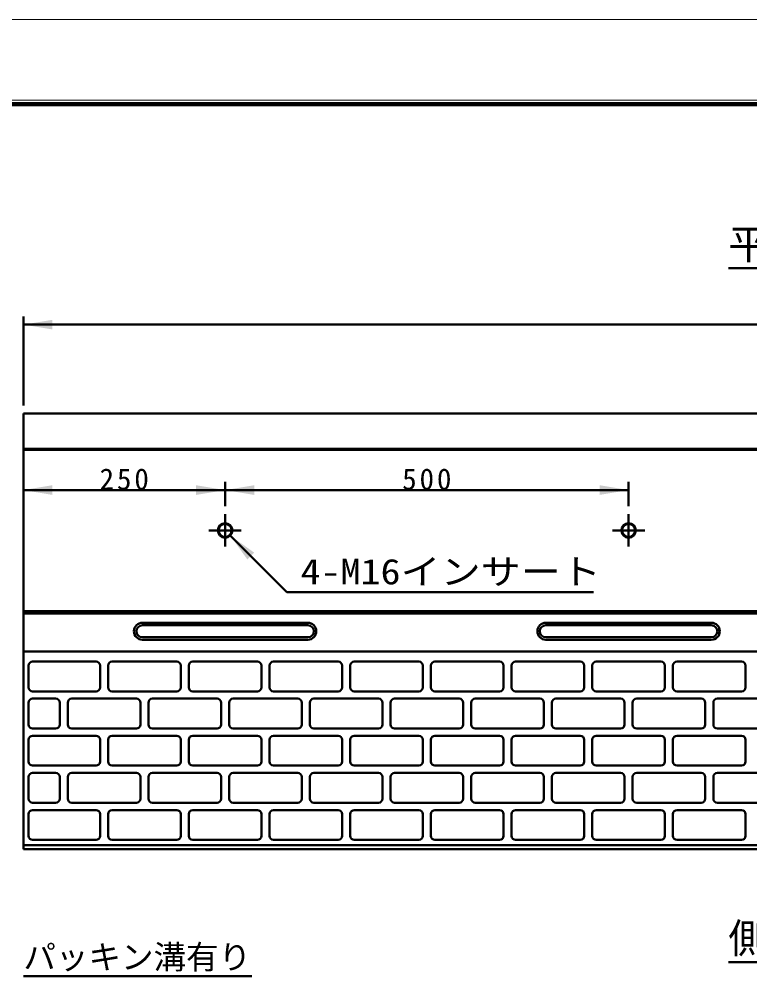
# Model space of a CAD drawing. Units: millimetres, scale not verified. Extents: x -2102 to 2102, y -1485 to 1485.
# Drawn here: x -174 to 731, y 286 to 1485 of the extents above; entities that cross this region are included whole.
import ezdxf
from ezdxf.enums import TextEntityAlignment as Align

# ---------------------------------------------------------------- set-up
doc = ezdxf.new("R2010")
doc.units = ezdxf.units.MM
doc.header["$LTSCALE"] = 5
doc.linetypes.add('LONG_DASHED_DOTTED', pattern=[15.25, 12, -1.5, 0.25, -1.5])
doc.layers.add('0-0_V-nasSTD', color=7, linetype='Continuous', lineweight=35)
doc.layers.add('0-1_0', color=7, linetype='Continuous', lineweight=50)
doc.styles.add('ＭＳ ゴシック', font='')
doc.styles.get('ＭＳ ゴシック').set_extended_font_data('MS Gothic')

msp = doc.modelspace()

# ---------------------------------------------------------------- linework, layer by layer
at = {"layer": '0-0_V-nasSTD', "lineweight": 18}
for points in [[(-2102.5, -1485), (-2102.5, 1485), (2102.5, 1485), (2102.5, -1485)], [(-2002.5, -1385), (-2002.5, 1385), (2002.5, 1385), (2002.5, -1385)]]:
    msp.add_lwpolyline(points, close=True, dxfattribs=at)
at = {"layer": '0-0_V-nasSTD', "lineweight": 100}
msp.add_lwpolyline([(1997.5, -1380), (1997.5, 1380), (-1997.5, 1380)], dxfattribs=at)
at = {"layer": '0-0_V-nasSTD'}
for points in [[(-169.238, 1106.66), (-133.238, 1100.66), (-133.238, 1112.66)], [(-169.238, 901.66), (-133.238, 895.66), (-133.238, 907.66)], [(44.762, 895.66), (44.762, 907.66), (80.762, 901.66)], [(80.762, 901.66), (116.762, 895.66), (116.762, 907.66)], [(544.762, 895.66), (544.762, 907.66), (580.762, 901.66)], [(87.126, 845.296), (108.34, 815.597), (116.825, 824.083)]]:
    msp.add_solid(points, dxfattribs=at)
at = {"layer": '0-1_0'}
for p, q in [((704.359, 1176.66), (957.166, 1176.66)), ((-169.238, 1006.66), (-169.238, 1116.66)), ((-169.238, 1106.66), (1830.762, 1106.66)), ((-169.238, 996.66), (-169.238, 456.66)), ((1830.762, 996.66), (-169.238, 996.66)), ((830.762, 952.66), (-169.238, 952.66)), ((830.762, 951.66), (-169.238, 951.66)), ((80.762, 881.66), (80.762, 911.66)), ((580.762, 881.66), (580.762, 911.66)), ((87.126, 845.296), (157.13, 775.292)), ((157.13, 775.292), (537.13, 775.292)), ((830.762, 751.66), (-169.238, 751.66)), ((830.762, 748.66), (-169.238, 748.66)), ((-21.738, 737.16), (183.262, 737.16)), ((-21.738, 734.16), (183.262, 734.16)), ((478.262, 737.16), (683.262, 737.16)), ((478.262, 734.16), (683.262, 734.16)), ((-21.738, 719.16), (183.262, 719.16)), ((-21.738, 716.16), (183.262, 716.16)), ((478.262, 719.16), (683.262, 719.16)), ((478.262, 716.16), (683.262, 716.16)), ((-169.238, 701.66), (830.762, 701.66)), ((-162.738, 657.16), (-162.738, 684.16)), ((-157.738, 689.16), (-79.238, 689.16)), ((-74.238, 684.16), (-74.238, 657.16)), ((-64.238, 657.16), (-64.238, 684.16)), ((-59.238, 689.16), (20.762, 689.16)), ((25.762, 684.16), (25.762, 657.16)), ((35.762, 657.16), (35.762, 684.16)), ((40.762, 689.16), (120.762, 689.16)), ((125.762, 684.16), (125.762, 657.16)), ((135.762, 657.16), (135.762, 684.16)), ((140.762, 689.16), (220.762, 689.16)), ((225.762, 684.16), (225.762, 657.16)), ((235.762, 657.16), (235.762, 684.16)), ((240.762, 689.16), (320.762, 689.16)), ((325.762, 684.16), (325.762, 657.16)), ((335.762, 657.16), (335.762, 684.16)), ((340.762, 689.16), (420.762, 689.16)), ((425.762, 684.16), (425.762, 657.16)), ((435.762, 657.16), (435.762, 684.16)), ((440.762, 689.16), (520.762, 689.16)), ((525.762, 684.16), (525.762, 657.16)), ((535.762, 657.16), (535.762, 684.16)), ((540.762, 689.16), (620.762, 689.16)), ((625.762, 684.16), (625.762, 657.16)), ((635.762, 657.16), (635.762, 684.16)), ((640.762, 689.16), (720.762, 689.16)), ((725.762, 684.16), (725.762, 657.16)), ((-79.238, 652.16), (-157.738, 652.16)), ((20.762, 652.16), (-59.238, 652.16)), ((120.762, 652.16), (40.762, 652.16)), ((220.762, 652.16), (140.762, 652.16)), ((320.762, 652.16), (240.762, 652.16)), ((420.762, 652.16), (340.762, 652.16)), ((520.762, 652.16), (440.762, 652.16)), ((620.762, 652.16), (540.762, 652.16)), ((720.762, 652.16), (640.762, 652.16)), ((-162.738, 638.16), (-162.738, 611.16)), ((-129.238, 643.16), (-157.738, 643.16)), ((-124.238, 611.16), (-124.238, 638.16)), ((-114.238, 638.16), (-114.238, 611.16)), ((-29.238, 643.16), (-109.238, 643.16)), ((-24.238, 611.16), (-24.238, 638.16)), ((-14.238, 638.16), (-14.238, 611.16)), ((70.762, 643.16), (-9.238, 643.16)), ((75.762, 611.16), (75.762, 638.16)), ((85.762, 638.16), (85.762, 611.16)), ((170.762, 643.16), (90.762, 643.16)), ((175.762, 611.16), (175.762, 638.16)), ((185.762, 638.16), (185.762, 611.16)), ((270.762, 643.16), (190.762, 643.16)), ((275.762, 611.16), (275.762, 638.16)), ((285.762, 638.16), (285.762, 611.16)), ((370.762, 643.16), (290.762, 643.16)), ((375.762, 611.16), (375.762, 638.16)), ((385.762, 638.16), (385.762, 611.16)), ((470.762, 643.16), (390.762, 643.16)), ((475.762, 611.16), (475.762, 638.16)), ((485.762, 638.16), (485.762, 611.16)), ((570.762, 643.16), (490.762, 643.16)), ((575.762, 611.16), (575.762, 638.16)), ((585.762, 638.16), (585.762, 611.16)), ((670.762, 643.16), (590.762, 643.16)), ((675.762, 611.16), (675.762, 638.16)), ((685.762, 638.16), (685.762, 611.16)), ((770.762, 643.16), (690.762, 643.16)), ((-157.738, 606.16), (-129.238, 606.16)), ((-109.238, 606.16), (-29.238, 606.16)), ((-9.238, 606.16), (70.762, 606.16)), ((90.762, 606.16), (170.762, 606.16)), ((190.762, 606.16), (270.762, 606.16)), ((290.762, 606.16), (370.762, 606.16)), ((390.762, 606.16), (470.762, 606.16)), ((490.762, 606.16), (570.762, 606.16)), ((590.762, 606.16), (670.762, 606.16)), ((690.762, 606.16), (770.762, 606.16)), ((-162.738, 592.16), (-162.738, 565.16)), ((-79.238, 597.16), (-157.738, 597.16)), ((-74.238, 565.16), (-74.238, 592.16)), ((-64.238, 592.16), (-64.238, 565.16)), ((20.762, 597.16), (-59.238, 597.16)), ((25.762, 565.16), (25.762, 592.16)), ((35.762, 592.16), (35.762, 565.16)), ((120.762, 597.16), (40.762, 597.16)), ((125.762, 565.16), (125.762, 592.16)), ((135.762, 592.16), (135.762, 565.16)), ((220.762, 597.16), (140.762, 597.16)), ((225.762, 565.16), (225.762, 592.16)), ((235.762, 592.16), (235.762, 565.16)), ((320.762, 597.16), (240.762, 597.16)), ((325.762, 565.16), (325.762, 592.16)), ((335.762, 592.16), (335.762, 565.16)), ((420.762, 597.16), (340.762, 597.16)), ((425.762, 565.16), (425.762, 592.16)), ((435.762, 592.16), (435.762, 565.16)), ((520.762, 597.16), (440.762, 597.16)), ((525.762, 565.16), (525.762, 592.16)), ((535.762, 592.16), (535.762, 565.16)), ((620.762, 597.16), (540.762, 597.16)), ((625.762, 565.16), (625.762, 592.16)), ((635.762, 592.16), (635.762, 565.16)), ((720.762, 597.16), (640.762, 597.16)), ((725.762, 565.16), (725.762, 592.16)), ((-157.738, 560.16), (-79.238, 560.16)), ((-59.238, 560.16), (20.762, 560.16)), ((40.762, 560.16), (120.762, 560.16)), ((140.762, 560.16), (220.762, 560.16)), ((240.762, 560.16), (320.762, 560.16)), ((340.762, 560.16), (420.762, 560.16)), ((440.762, 560.16), (520.762, 560.16)), ((540.762, 560.16), (620.762, 560.16)), ((640.762, 560.16), (720.762, 560.16)), ((-162.738, 546.16), (-162.738, 519.16)), ((-129.238, 551.16), (-157.738, 551.16)), ((-124.238, 519.16), (-124.238, 546.16)), ((-114.238, 546.16), (-114.238, 519.16)), ((-29.238, 551.16), (-109.238, 551.16)), ((-24.238, 519.16), (-24.238, 546.16)), ((-14.238, 546.16), (-14.238, 519.16)), ((70.762, 551.16), (-9.238, 551.16)), ((75.762, 519.16), (75.762, 546.16)), ((85.762, 546.16), (85.762, 519.16)), ((170.762, 551.16), (90.762, 551.16)), ((175.762, 519.16), (175.762, 546.16)), ((185.762, 546.16), (185.762, 519.16)), ((270.762, 551.16), (190.762, 551.16)), ((275.762, 519.16), (275.762, 546.16)), ((285.762, 546.16), (285.762, 519.16)), ((370.762, 551.16), (290.762, 551.16)), ((375.762, 519.16), (375.762, 546.16)), ((385.762, 546.16), (385.762, 519.16)), ((470.762, 551.16), (390.762, 551.16)), ((475.762, 519.16), (475.762, 546.16)), ((485.762, 546.16), (485.762, 519.16)), ((570.762, 551.16), (490.762, 551.16)), ((575.762, 519.16), (575.762, 546.16)), ((585.762, 546.16), (585.762, 519.16)), ((670.762, 551.16), (590.762, 551.16)), ((675.762, 519.16), (675.762, 546.16)), ((685.762, 546.16), (685.762, 519.16)), ((770.762, 551.16), (690.762, 551.16)), ((-157.738, 514.16), (-129.238, 514.16)), ((-79.238, 505.16), (-157.738, 505.16)), ((-109.238, 514.16), (-29.238, 514.16)), ((20.762, 505.16), (-59.238, 505.16)), ((-9.238, 514.16), (70.762, 514.16)), ((120.762, 505.16), (40.762, 505.16)), ((90.762, 514.16), (170.762, 514.16)), ((220.762, 505.16), (140.762, 505.16)), ((190.762, 514.16), (270.762, 514.16)), ((320.762, 505.16), (240.762, 505.16)), ((290.762, 514.16), (370.762, 514.16)), ((420.762, 505.16), (340.762, 505.16)), ((390.762, 514.16), (470.762, 514.16)), ((520.762, 505.16), (440.762, 505.16)), ((490.762, 514.16), (570.762, 514.16)), ((620.762, 505.16), (540.762, 505.16)), ((590.762, 514.16), (670.762, 514.16)), ((720.762, 505.16), (640.762, 505.16)), ((690.762, 514.16), (770.762, 514.16)), ((-162.738, 500.16), (-162.738, 473.16)), ((-74.238, 473.16), (-74.238, 500.16)), ((-64.238, 500.16), (-64.238, 473.16)), ((25.762, 473.16), (25.762, 500.16)), ((35.762, 500.16), (35.762, 473.16)), ((125.762, 473.16), (125.762, 500.16)), ((135.762, 500.16), (135.762, 473.16)), ((225.762, 473.16), (225.762, 500.16)), ((235.762, 500.16), (235.762, 473.16)), ((325.762, 473.16), (325.762, 500.16)), ((335.762, 500.16), (335.762, 473.16)), ((425.762, 473.16), (425.762, 500.16)), ((435.762, 500.16), (435.762, 473.16)), ((525.762, 473.16), (525.762, 500.16)), ((535.762, 500.16), (535.762, 473.16)), ((625.762, 473.16), (625.762, 500.16)), ((635.762, 500.16), (635.762, 473.16)), ((725.762, 473.16), (725.762, 500.16)), ((-157.738, 468.16), (-79.238, 468.16)), ((-59.238, 468.16), (20.762, 468.16)), ((40.762, 468.16), (120.762, 468.16)), ((140.762, 468.16), (220.762, 468.16)), ((240.762, 468.16), (320.762, 468.16)), ((340.762, 468.16), (420.762, 468.16)), ((440.762, 468.16), (520.762, 468.16)), ((540.762, 468.16), (620.762, 468.16)), ((640.762, 468.16), (720.762, 468.16)), ((-169.238, 461.66), (830.762, 461.66)), ((-169.238, 456.66), (1830.762, 456.66)), ((704.359, 316.66), (957.166, 316.66)), ((-169.238, 299.332), (113.97, 299.332))]:
    msp.add_line(p, q, dxfattribs=at)
at = {"layer": '0-1_0', "linetype": 'LONG_DASHED_DOTTED'}
for p, q in [((80.762, 871.66), (80.762, 831.66)), ((580.762, 871.66), (580.762, 831.66)), ((60.762, 851.66), (100.762, 851.66)), ((560.762, 851.66), (600.762, 851.66))]:
    msp.add_line(p, q, dxfattribs=at)
at = {"layer": '0-1_0'}
msp.add_lwpolyline([(-169.238, 901.66), (80.762, 901.66), (580.762, 901.66)], dxfattribs=at)
for centre, radius in [((80.762, 851.66), 9), ((80.762, 851.66), 8), ((580.762, 851.66), 9), ((580.762, 851.66), 8)]:
    msp.add_circle(centre, radius, dxfattribs=at)
for centre, radius, start, end in [((-21.738, 726.66), 10.5, 90, 270), ((-21.738, 726.66), 7.5, 90, 270), ((183.262, 726.66), 10.5, 270, 90), ((183.262, 726.66), 7.5, 270, 90), ((478.262, 726.66), 10.5, 90, 270), ((478.262, 726.66), 7.5, 90, 270), ((683.262, 726.66), 10.5, 270, 90), ((683.262, 726.66), 7.5, 270, 90), ((-157.738, 684.16), 5, 90, 180), ((-79.238, 684.16), 5, 0, 90), ((-59.238, 684.16), 5, 90, 180), ((20.762, 684.16), 5, 0, 90), ((40.762, 684.16), 5, 90, 180), ((120.762, 684.16), 5, 0, 90), ((140.762, 684.16), 5, 90, 180), ((220.762, 684.16), 5, 0, 90), ((240.762, 684.16), 5, 90, 180), ((320.762, 684.16), 5, 0, 90), ((340.762, 684.16), 5, 90, 180), ((420.762, 684.16), 5, 0, 90), ((440.762, 684.16), 5, 90, 180), ((520.762, 684.16), 5, 0, 90), ((540.762, 684.16), 5, 90, 180), ((620.762, 684.16), 5, 0, 90), ((640.762, 684.16), 5, 90, 180), ((720.762, 684.16), 5, 0, 90), ((-157.738, 657.16), 5, 180, 270), ((-79.238, 657.16), 5, 270, 0), ((-59.238, 657.16), 5, 180, 270), ((20.762, 657.16), 5, 270, 0), ((40.762, 657.16), 5, 180, 270), ((120.762, 657.16), 5, 270, 0), ((140.762, 657.16), 5, 180, 270), ((220.762, 657.16), 5, 270, 0), ((240.762, 657.16), 5, 180, 270), ((320.762, 657.16), 5, 270, 0), ((340.762, 657.16), 5, 180, 270), ((420.762, 657.16), 5, 270, 0), ((440.762, 657.16), 5, 180, 270), ((520.762, 657.16), 5, 270, 0), ((540.762, 657.16), 5, 180, 270), ((620.762, 657.16), 5, 270, 0), ((640.762, 657.16), 5, 180, 270), ((720.762, 657.16), 5, 270, 0), ((-157.738, 638.16), 5, 90, 180), ((-129.238, 638.16), 5, 0, 90), ((-109.238, 638.16), 5, 90, 180), ((-29.238, 638.16), 5, 0, 90), ((-9.238, 638.16), 5, 90, 180), ((70.762, 638.16), 5, 0, 90), ((90.762, 638.16), 5, 90, 180), ((170.762, 638.16), 5, 0, 90), ((190.762, 638.16), 5, 90, 180), ((270.762, 638.16), 5, 0, 90), ((290.762, 638.16), 5, 90, 180), ((370.762, 638.16), 5, 0, 90), ((390.762, 638.16), 5, 90, 180), ((470.762, 638.16), 5, 0, 90), ((490.762, 638.16), 5, 90, 180), ((570.762, 638.16), 5, 0, 90), ((590.762, 638.16), 5, 90, 180), ((670.762, 638.16), 5, 0, 90), ((690.762, 638.16), 5, 90, 180), ((-157.738, 611.16), 5, 180, 270), ((-129.238, 611.16), 5, 270, 0), ((-109.238, 611.16), 5, 180, 270), ((-29.238, 611.16), 5, 270, 0), ((-9.238, 611.16), 5, 180, 270), ((70.762, 611.16), 5, 270, 0), ((90.762, 611.16), 5, 180, 270), ((170.762, 611.16), 5, 270, 0), ((190.762, 611.16), 5, 180, 270), ((270.762, 611.16), 5, 270, 0), ((290.762, 611.16), 5, 180, 270), ((370.762, 611.16), 5, 270, 0), ((390.762, 611.16), 5, 180, 270), ((470.762, 611.16), 5, 270, 0), ((490.762, 611.16), 5, 180, 270), ((570.762, 611.16), 5, 270, 0), ((590.762, 611.16), 5, 180, 270), ((670.762, 611.16), 5, 270, 0), ((690.762, 611.16), 5, 180, 270), ((-157.738, 592.16), 5, 90, 180), ((-79.238, 592.16), 5, 0, 90), ((-59.238, 592.16), 5, 90, 180), ((20.762, 592.16), 5, 0, 90), ((40.762, 592.16), 5, 90, 180), ((120.762, 592.16), 5, 0, 90), ((140.762, 592.16), 5, 90, 180), ((220.762, 592.16), 5, 0, 90), ((240.762, 592.16), 5, 90, 180), ((320.762, 592.16), 5, 0, 90), ((340.762, 592.16), 5, 90, 180), ((420.762, 592.16), 5, 0, 90), ((440.762, 592.16), 5, 90, 180), ((520.762, 592.16), 5, 0, 90), ((540.762, 592.16), 5, 90, 180), ((620.762, 592.16), 5, 0, 90), ((640.762, 592.16), 5, 90, 180), ((720.762, 592.16), 5, 0, 90), ((-157.738, 565.16), 5, 180, 270), ((-79.238, 565.16), 5, 270, 0), ((-59.238, 565.16), 5, 180, 270), ((20.762, 565.16), 5, 270, 0), ((40.762, 565.16), 5, 180, 270), ((120.762, 565.16), 5, 270, 0), ((140.762, 565.16), 5, 180, 270), ((220.762, 565.16), 5, 270, 0), ((240.762, 565.16), 5, 180, 270), ((320.762, 565.16), 5, 270, 0), ((340.762, 565.16), 5, 180, 270), ((420.762, 565.16), 5, 270, 0), ((440.762, 565.16), 5, 180, 270), ((520.762, 565.16), 5, 270, 0), ((540.762, 565.16), 5, 180, 270), ((620.762, 565.16), 5, 270, 0), ((640.762, 565.16), 5, 180, 270), ((720.762, 565.16), 5, 270, 0), ((-157.738, 546.16), 5, 90, 180), ((-129.238, 546.16), 5, 0, 90), ((-109.238, 546.16), 5, 90, 180), ((-29.238, 546.16), 5, 0, 90), ((-9.238, 546.16), 5, 90, 180), ((70.762, 546.16), 5, 0, 90), ((90.762, 546.16), 5, 90, 180), ((170.762, 546.16), 5, 0, 90), ((190.762, 546.16), 5, 90, 180), ((270.762, 546.16), 5, 0, 90), ((290.762, 546.16), 5, 90, 180), ((370.762, 546.16), 5, 0, 90), ((390.762, 546.16), 5, 90, 180), ((470.762, 546.16), 5, 0, 90), ((490.762, 546.16), 5, 90, 180), ((570.762, 546.16), 5, 0, 90), ((590.762, 546.16), 5, 90, 180), ((670.762, 546.16), 5, 0, 90), ((690.762, 546.16), 5, 90, 180), ((-157.738, 519.16), 5, 180, 270), ((-129.238, 519.16), 5, 270, 0), ((-109.238, 519.16), 5, 180, 270), ((-29.238, 519.16), 5, 270, 0), ((-9.238, 519.16), 5, 180, 270), ((70.762, 519.16), 5, 270, 0), ((90.762, 519.16), 5, 180, 270), ((170.762, 519.16), 5, 270, 0), ((190.762, 519.16), 5, 180, 270), ((270.762, 519.16), 5, 270, 0), ((290.762, 519.16), 5, 180, 270), ((370.762, 519.16), 5, 270, 0), ((390.762, 519.16), 5, 180, 270), ((470.762, 519.16), 5, 270, 0), ((490.762, 519.16), 5, 180, 270), ((570.762, 519.16), 5, 270, 0), ((590.762, 519.16), 5, 180, 270), ((670.762, 519.16), 5, 270, 0), ((690.762, 519.16), 5, 180, 270), ((-157.738, 500.16), 5, 90, 180), ((-79.238, 500.16), 5, 0, 90), ((-59.238, 500.16), 5, 90, 180), ((20.762, 500.16), 5, 0, 90), ((40.762, 500.16), 5, 90, 180), ((120.762, 500.16), 5, 0, 90), ((140.762, 500.16), 5, 90, 180), ((220.762, 500.16), 5, 0, 90), ((240.762, 500.16), 5, 90, 180), ((320.762, 500.16), 5, 0, 90), ((340.762, 500.16), 5, 90, 180), ((420.762, 500.16), 5, 0, 90), ((440.762, 500.16), 5, 90, 180), ((520.762, 500.16), 5, 0, 90), ((540.762, 500.16), 5, 90, 180), ((620.762, 500.16), 5, 0, 90), ((640.762, 500.16), 5, 90, 180), ((720.762, 500.16), 5, 0, 90), ((-157.738, 473.16), 5, 180, 270), ((-79.238, 473.16), 5, 270, 0), ((-59.238, 473.16), 5, 180, 270), ((20.762, 473.16), 5, 270, 0), ((40.762, 473.16), 5, 180, 270), ((120.762, 473.16), 5, 270, 0), ((140.762, 473.16), 5, 180, 270), ((220.762, 473.16), 5, 270, 0), ((240.762, 473.16), 5, 180, 270), ((320.762, 473.16), 5, 270, 0), ((340.762, 473.16), 5, 180, 270), ((420.762, 473.16), 5, 270, 0), ((440.762, 473.16), 5, 180, 270), ((520.762, 473.16), 5, 270, 0), ((540.762, 473.16), 5, 180, 270), ((620.762, 473.16), 5, 270, 0), ((640.762, 473.16), 5, 180, 270), ((720.762, 473.16), 5, 270, 0)]:
    msp.add_arc(centre, radius, start, end, dxfattribs=at)

# ---------------------------------------------------------------- texts
at = {"layer": '0-0_V-nasSTD', "style": 'ＭＳ ゴシック'}
for s, height, p in [('平\u3000面\u3000図', 36.95, (704.359, 1176.66)), ('側\u3000面\u3000図', 36.95, (704.359, 316.66)), ('パッキン溝有り', 29.56, (-169.238, 299.332))]:
    msp.add_text(s, height=height, dxfattribs=at).set_placement(p, align=Align.BOTTOM_LEFT)
at = {"layer": '0-0_V-nasSTD', "style": 'ＭＳ ゴシック', "width": 1.15}
msp.add_text('4-M16インサート', height=31.67, dxfattribs=at).set_placement((174.25, 775.292), align=Align.BOTTOM_LEFT)
at = {"layer": '0-0_V-nasSTD', "char_height": 26.39, "attachment_point": 7, "style": 'ＭＳ ゴシック'}
for s, insert in [('\\T1.2;250', (-74.838, 901.66)), ('\\T1.2;500', (300.162, 901.66))]:
    msp.add_mtext(s, dxfattribs=dict(at, insert=insert))

doc.saveas('drawing.dxf')
